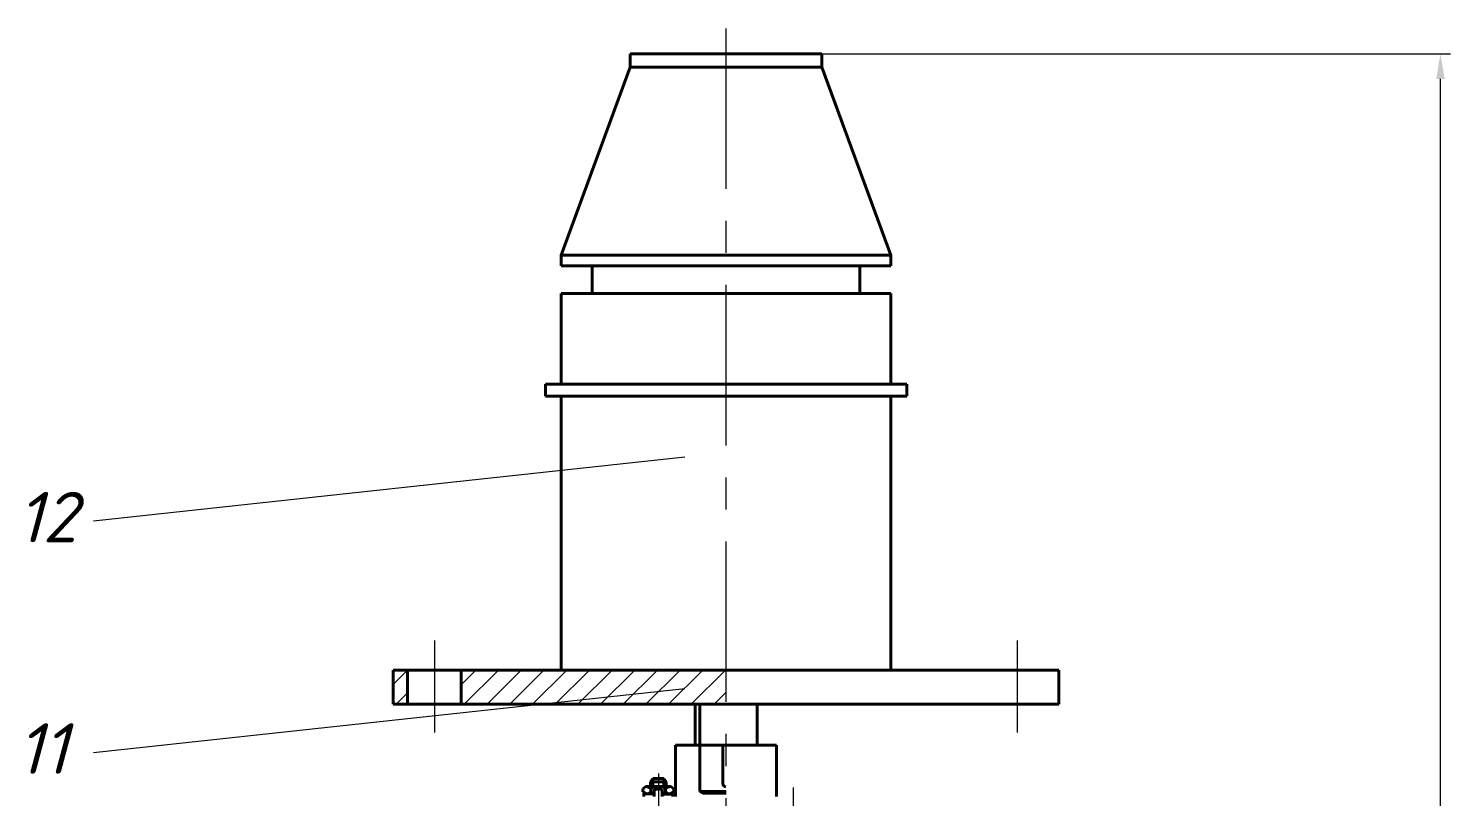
# Model space of a CAD drawing. Header units: millimetres. Extents: x 2879 to 22885, y -3122 to 6314.
# Drawn here: x 22604 to 22885.3, y -2468.3 to -2316.2 of the extents above; entities that cross this region are included whole.
import ezdxf

# ---------------------------------------------------------------- set-up
doc = ezdxf.new("R2010")
doc.units = ezdxf.units.MM
doc.linetypes.add('K5LT_BASIC', pattern=[0])
doc.linetypes.add('осевая', pattern=[50.8, 31.75, -6.35, 6.35, -6.35])
doc.layers.get('0').update_dxf_attribs({"lineweight": 40})
for name, color, linetype, lineweight in [('Оси', 7, 'осевая', 20), ('Размеры', 7, 'Continuous', 20), ('штриховка', 7, 'Continuous', 20)]:
    doc.layers.add(name, color=color, linetype=linetype, lineweight=lineweight)
doc.styles.add('ADRF1', font='isocpeur.ttf', dxfattribs={"oblique": 15})
doc.styles.add('Размеры', font='isocpeur.ttf', dxfattribs={"oblique": 15})
doc.dimstyles.new('гост', dxfattribs={"dimtxt": 4, "dimasz": 5, "dimexe": 2, "dimexo": 0, "dimgap": 2, "dimtad": 1, "dimtoh": 1, "dimdec": 1, "dimlfac": 10, "dimtxsty": 'ADRF1', "dimcen": 2.5, "dimadec": 0, "dimazin": 0, "dimtfac": 1, "dimtdec": 1, "dimtmove": 0, "dimatfit": 3, "dimfxl": 1, "dimlwd": 20, "dimlwe": 20, "dimarcsym": 0})

# ---------------------------------------------------------------- blocks, each defined once
blk = doc.blocks.new('*D24')
at = {"color": 0, "linetype": 'Continuous', "lineweight": 20, "transparency": 16777216}
for p, q in [((22741.99, -2321.2), (22885.32, -2321.2)), ((22883.32, -3109.75), (22883.32, -2326.2)), ((22741.95, -3114.75), (22885.32, -3114.75))]:
    blk.add_line(p, q, dxfattribs=at)
at = {"color": 0, "transparency": 16777216}
for points in [[(22882.49, -2326.2), (22884.16, -2326.2), (22883.32, -2321.2)], [(22882.49, -3109.75), (22884.16, -3109.75), (22883.32, -3114.75)]]:
    blk.add_solid(points, dxfattribs=at)
at = {"layer": 'Defpoints', "color": 0, "transparency": 16777216}
for p in [(22741.99, -2321.2), (22883.32, -2321.2), (22741.95, -3114.75)]:
    blk.add_point(p, dxfattribs=at)
at = {"color": 0, "transparency": 16777216, "insert": (22879.32, -2717.98), "char_height": 4, "attachment_point": 5, "rotation": 90, "style": 'ADRF1'}
blk.add_mtext('8080', dxfattribs=at)

msp = doc.modelspace()

# ---------------------------------------------------------------- hatches: boundary and pattern name
at = {"layer": 'штриховка'}
h = msp.add_hatch(dxfattribs=at)
h.set_pattern_fill('ANSI31', color=256)
h.paths.add_polyline_path([(22678.997, -2443.232), (22676.14, -2443.232), (22676.14, -2450.007), (22678.997, -2450.007)])
h.paths.add_polyline_path([(22741.947, -2443.232), (22689.581, -2443.232), (22689.581, -2450.007), (22741.947, -2450.007)])

# ---------------------------------------------------------------- linework, layer by layer
at = {"ltscale": 0.5}
for p, q in [((22723.048, -2323.85), (22723.048, -2321.2)), ((22723.048, -2321.2), (22760.93, -2321.2)), ((22760.93, -2323.85), (22760.93, -2321.2)), ((22709.372, -2361.094), (22723.048, -2323.85)), ((22723.048, -2323.85), (22741.989, -2323.85)), ((22760.93, -2323.85), (22741.989, -2323.85)), ((22774.606, -2361.094), (22760.93, -2323.85))]:
    msp.add_line(p, q, dxfattribs=at)
at = {"color": 0, "ltscale": 0.5}
for p, q in [((22709.372, -2363.185), (22709.372, -2361.094)), ((22709.372, -2361.094), (22774.606, -2361.094)), ((22709.372, -2363.185), (22741.989, -2363.185)), ((22715.492, -2363.185), (22715.492, -2368.715)), ((22774.606, -2363.185), (22741.989, -2363.185)), ((22768.487, -2363.185), (22768.487, -2368.715)), ((22774.606, -2363.185), (22774.606, -2361.094)), ((22774.606, -2368.715), (22709.372, -2368.715)), ((22709.372, -2368.715), (22709.372, -2386.667)), ((22774.606, -2368.715), (22774.606, -2386.667)), ((22706.25, -2389.019), (22706.25, -2386.667)), ((22706.25, -2386.667), (22741.989, -2386.667)), ((22777.728, -2386.667), (22741.989, -2386.667)), ((22777.728, -2389.019), (22777.728, -2386.667)), ((22741.989, -2389.019), (22706.25, -2389.019)), ((22709.372, -2389.019), (22709.372, -2443.232)), ((22741.989, -2389.019), (22777.728, -2389.019)), ((22774.606, -2389.019), (22774.606, -2443.232)), ((22686.167, -2443.232), (22676.14, -2443.232)), ((22709.372, -2443.232), (22774.606, -2443.232)), ((22797.812, -2443.232), (22807.822, -2443.232)), ((22807.822, -2443.232), (22807.822, -2450.007)), ((22741.989, -2458.137), (22738.602, -2458.137)), ((22741.35, -2458.137), (22741.35, -2465.719)), ((22741.989, -2458.137), (22745.377, -2458.137)), ((22751.978, -2468.3), (22751.978, -2458.137))]:
    msp.add_line(p, q, dxfattribs=at)
at = {"color": 0, "linetype": 'K5LT_BASIC'}
for p, q in [((22676.14, -2443.232), (22676.14, -2450.007)), ((22678.997, -2443.232), (22678.997, -2450.007)), ((22689.581, -2443.232), (22689.581, -2450.007)), ((22726.143, -2466.268), (22725.504, -2466.775)), ((22725.504, -2466.775), (22725.504, -2467.325)), ((22728.592, -2466.268), (22726.143, -2466.268)), ((22727.03, -2465.381), (22727.492, -2464.747)), ((22727.03, -2465.381), (22728.592, -2465.381)), ((22727.03, -2466.268), (22727.03, -2465.381)), ((22727.137, -2466.775), (22727.137, -2467.325)), ((22727.492, -2464.747), (22727.484, -2466.268)), ((22727.746, -2466.822), (22727.746, -2468.29)), ((22727.746, -2466.822), (22729.384, -2466.822)), ((22730.154, -2465.381), (22728.592, -2465.381)), ((22728.592, -2466.268), (22731.041, -2466.268)), ((22729.384, -2466.822), (22729.384, -2468.29)), ((22729.693, -2464.747), (22729.693, -2466.268)), ((22730.154, -2465.381), (22729.693, -2464.747)), ((22730.047, -2466.775), (22730.047, -2467.325)), ((22730.154, -2466.268), (22730.154, -2465.381)), ((22731.041, -2466.268), (22731.68, -2466.775)), ((22731.68, -2466.775), (22731.68, -2467.325)), ((22725.504, -2467.325), (22726.264, -2467.757)), ((22729.384, -2467.79), (22731.447, -2467.79)), ((22731.68, -2467.325), (22730.92, -2467.757)), ((22731.447, -2467.79), (22731.447, -2468.29))]:
    msp.add_line(p, q, dxfattribs=at)
at = {"color": 0}
for p, q in [((22797.812, -2443.232), (22686.167, -2443.232)), ((22686.167, -2443.232), (22692.942, -2443.232)), ((22807.822, -2450.007), (22676.14, -2450.007)), ((22735.853, -2458.137), (22735.853, -2450.007)), ((22736.82, -2467.282), (22736.82, -2450.007)), ((22748.126, -2458.137), (22748.126, -2450.007)), ((22732, -2468.3), (22732, -2458.137)), ((22732, -2458.137), (22751.978, -2458.137)), ((22732, -2458.137), (22732, -2460.17)), ((22736.82, -2467.307), (22741.989, -2467.294)), ((22736.82, -2467.307), (22737.383, -2467.645)), ((22737.383, -2467.645), (22741.989, -2467.645))]:
    msp.add_line(p, q, dxfattribs=at)
at = {"color": 0, "ltscale": 0.1}
for p, q in [((22727.492, -2464.747), (22729.693, -2464.747)), ((22727.746, -2467.759), (22725.724, -2467.759)), ((22725.724, -2467.759), (22725.724, -2468.3))]:
    msp.add_line(p, q, dxfattribs=at)
at = {"color": 0, "linetype": 'K5LT_BASIC'}
for centre, radius, start, end in [((22725.833, -2468.103), 1.861, 45.51851, 80.41754), ((22728.278, -2467.823), 1.549, 77.53112, 137.43709), ((22728.916, -2467.808), 1.532, 42.36992, 101.42191), ((22731.351, -2468.103), 1.861, 99.58246, 134.48149), ((22726.333, -2466.801), 0.959, 265.84797, 326.88198), ((22728.07, -2466.66), 1.145, 215.45358, 253.56741), ((22729.038, -2466.578), 1.255, 285.98275, 323.52219), ((22730.851, -2466.801), 0.959, 213.11802, 274.15203)]:
    msp.add_arc(centre, radius, start, end, dxfattribs=at)
at = {"color": 0, "ltscale": 0.5}
msp.add_arc((22741.989, -2465.719), 0.639, 180, 266.18449, dxfattribs=at)
at = {"layer": 'Оси'}
msp.add_line((22741.947, -2316.2), (22741.947, -3121.725), dxfattribs=at)
at = {"layer": 'Оси', "color": 0}
for p, q in [((22684.287, -2437.409), (22684.287, -2455.582)), ((22799.606, -2437.409), (22799.606, -2455.582)), ((22728.613, -2463.724), (22728.613, -2480.944)), ((22755.366, -2476.944), (22755.366, -2466.498))]:
    msp.add_line(p, q, dxfattribs=at)
at = {"layer": 'Размеры'}
for p, q in [((22733.835, -2401.108), (22616.841, -2413.779)), ((22733.835, -2446.932), (22616.841, -2459.603))]:
    msp.add_line(p, q, dxfattribs=at)
at = {"layer": 'штриховка', "ltscale": 0.5}
msp.add_line((22736.82, -2467.282), (22741.989, -2467.282), dxfattribs=at)

# ---------------------------------------------------------------- texts
at = {"layer": 'Размеры', "char_height": 10, "attachment_point": 1, "style": 'Размеры'}
for s, insert in [('12', (22601.735, -2407.961)), ('11', (22601.735, -2453.785))]:
    msp.add_mtext_dynamic_manual_height_columns(s, width=41.76858, gutter_width=12.5, heights=[0], dxfattribs=dict(at, insert=insert))

# ---------------------------------------------------------------- dimensions: what is measured, and where the dimension line sits
dim = msp.add_linear_dim(base=(22883.322, -2321.2), p1=(22741.947, -3114.755), p2=(22741.989, -2321.2), angle=90, text='8080', dimstyle='гост')
dim.commit()
dim.dimension.update_dxf_attribs({"geometry": '*D24', "text_midpoint": (22879.322, -2717.977)})

doc.saveas('drawing.dxf')
